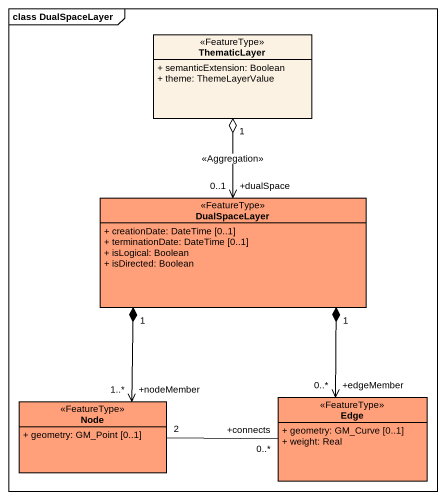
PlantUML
@startuml
mainframe class DualSpaceLayer
hide circle
hide empty members
skinparam classAttributeIconSize 0
class ThematicLayer <<FeatureType>> {
  + semanticExtension: Boolean
  + theme: ThemeLayerValue
}
class DualSpaceLayer <<FeatureType>> #FFA07A {
  + creationDate: DateTime [0..1]
  + terminationDate: DateTime [0..1]
  + isLogical: Boolean
  + isDirected: Boolean
}
class "Node" as Node_ <<FeatureType>> #FFA07A {
  + geometry: GM_Point [0..1]
}
class Edge <<FeatureType>> #FFA07A {
  + geometry: GM_Curve [0..1]
  + weight: Real
}
ThematicLayer "1" o--> "+dualSpace\n0..1" DualSpaceLayer : <<Aggregation>>
Node_ "+nodeMember\n1..*" <-up-* "1" DualSpaceLayer
Node_ "2" -right- "+connects\n0..*" Edge
Edge "+edgeMember\n0..*" <-up-* "1" DualSpaceLayer
@enduml
